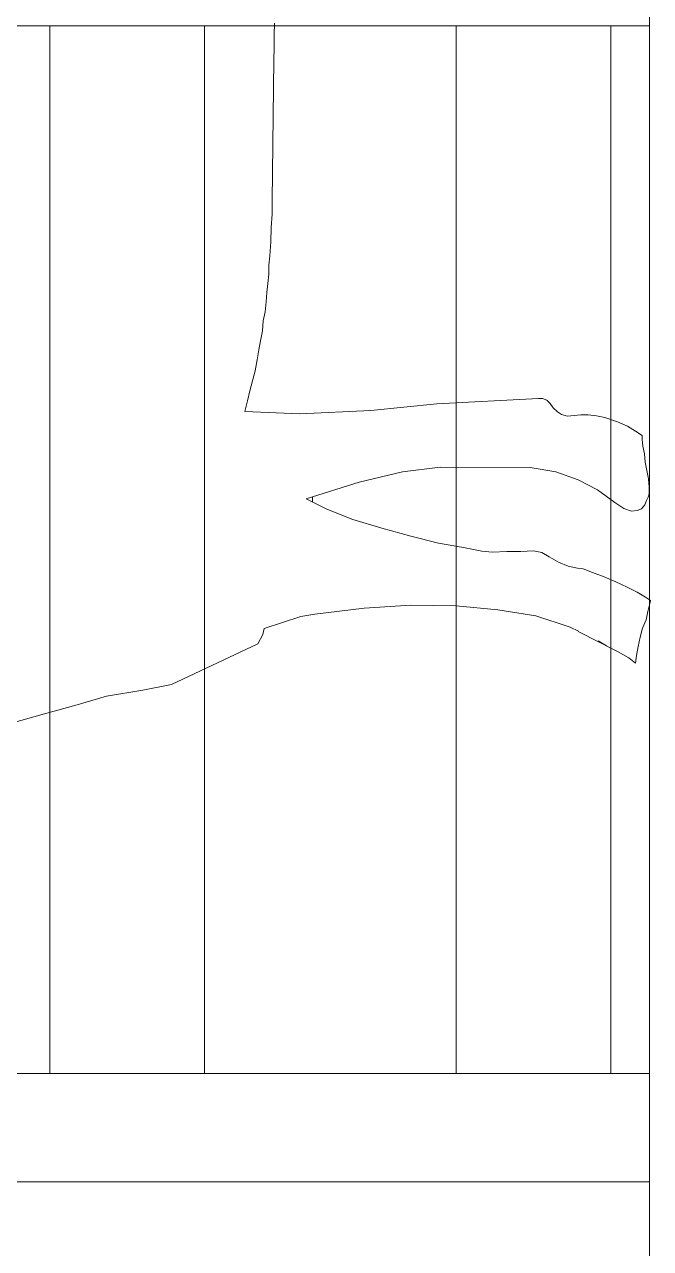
# Model space of a CAD drawing. Header units: millimetres. Extents: x 73 to 57768, y -40361 to 10065.
# Drawn here: x 2743.3 to 2824.2, y 1780.5 to 1938.9 of the extents above; entities that cross this region are included whole.
import ezdxf

# ---------------------------------------------------------------- set-up
doc = ezdxf.new("R2010")
doc.units = ezdxf.units.MM
doc.layers.add('pogled', color=7, linetype='Continuous', lineweight=5, true_color=0x8db1c3)

msp = doc.modelspace()

# ---------------------------------------------------------------- linework, layer by layer
at = {"layer": 'pogled'}
for p, q in [((2824.103, 5059.366), (2824.103, 1417.951)), ((2775.598, 1937.499), (2775.616, 1939.009)), ((2775.598, 1937.499), (2775.616, 1939.009)), ((2775.598, 1937.499), (2775.616, 1939.009)), ((2775.598, 1937.499), (2775.616, 1939.009)), ((2775.578, 1935.881), (2775.598, 1937.499)), ((2775.578, 1935.881), (2775.598, 1937.499)), ((2775.578, 1935.881), (2775.598, 1937.499)), ((2775.578, 1935.881), (2775.598, 1937.499)), ((2775.559, 1934.264), (2775.578, 1935.881)), ((2775.559, 1934.264), (2775.578, 1935.881)), ((2775.559, 1934.264), (2775.578, 1935.881)), ((2775.559, 1934.264), (2775.578, 1935.881)), ((2775.341, 1916.04), (2775.559, 1934.264)), ((2775.341, 1916.04), (2775.559, 1934.264)), ((2775.341, 1916.04), (2775.559, 1934.264)), ((2775.341, 1916.04), (2775.559, 1934.264)), ((2775.321, 1914.314), (2775.341, 1916.04)), ((2775.321, 1914.314), (2775.341, 1916.04)), ((2775.321, 1914.314), (2775.341, 1916.04)), ((2775.321, 1914.314), (2775.341, 1916.04)), ((2775.192, 1912.59), (2775.321, 1914.314)), ((2775.192, 1912.59), (2775.321, 1914.314)), ((2775.192, 1912.59), (2775.321, 1914.314)), ((2775.192, 1912.59), (2775.321, 1914.314)), ((2775.17, 1910.757), (2775.192, 1912.59)), ((2775.17, 1910.757), (2775.192, 1912.59)), ((2775.17, 1910.757), (2775.192, 1912.59)), ((2775.17, 1910.757), (2775.192, 1912.59)), ((2775.041, 1908.925), (2775.17, 1910.757)), ((2775.041, 1908.925), (2775.17, 1910.757)), ((2775.041, 1908.925), (2775.17, 1910.757)), ((2775.041, 1908.925), (2775.17, 1910.757)), ((2774.904, 1906.554), (2774.919, 1907.74)), ((2774.904, 1906.554), (2774.919, 1907.74)), ((2774.904, 1906.554), (2774.919, 1907.74)), ((2774.904, 1906.554), (2774.919, 1907.74)), ((2774.919, 1907.74), (2775.041, 1908.925)), ((2774.919, 1907.74), (2775.041, 1908.925)), ((2774.919, 1907.74), (2775.041, 1908.925)), ((2774.919, 1907.74), (2775.041, 1908.925)), ((2774.782, 1905.369), (2774.904, 1906.554)), ((2774.782, 1905.369), (2774.904, 1906.554)), ((2774.782, 1905.369), (2774.904, 1906.554)), ((2774.782, 1905.369), (2774.904, 1906.554)), ((2774.66, 1904.184), (2774.782, 1905.369)), ((2774.66, 1904.184), (2774.782, 1905.369)), ((2774.66, 1904.184), (2774.782, 1905.369)), ((2774.66, 1904.184), (2774.782, 1905.369)), ((2774.415, 1901.707), (2774.538, 1902.999)), ((2774.415, 1901.707), (2774.538, 1902.999)), ((2774.415, 1901.707), (2774.538, 1902.999)), ((2774.415, 1901.707), (2774.538, 1902.999)), ((2774.538, 1902.999), (2774.66, 1904.184)), ((2774.538, 1902.999), (2774.66, 1904.184)), ((2774.538, 1902.999), (2774.66, 1904.184)), ((2774.538, 1902.999), (2774.66, 1904.184)), ((2774.185, 1900.523), (2774.415, 1901.707)), ((2774.185, 1900.523), (2774.415, 1901.707)), ((2774.185, 1900.523), (2774.415, 1901.707)), ((2774.185, 1900.523), (2774.415, 1901.707)), ((2774.062, 1899.23), (2774.185, 1900.523)), ((2774.062, 1899.23), (2774.185, 1900.523)), ((2774.062, 1899.23), (2774.185, 1900.523)), ((2774.062, 1899.23), (2774.185, 1900.523)), ((2773.831, 1897.939), (2774.062, 1899.23)), ((2773.831, 1897.939), (2774.062, 1899.23)), ((2773.831, 1897.939), (2774.062, 1899.23)), ((2773.831, 1897.939), (2774.062, 1899.23)), ((2773.37, 1895.464), (2773.601, 1896.755)), ((2773.37, 1895.464), (2773.601, 1896.755)), ((2773.37, 1895.464), (2773.601, 1896.755)), ((2773.37, 1895.464), (2773.601, 1896.755)), ((2773.601, 1896.755), (2773.831, 1897.939)), ((2773.601, 1896.755), (2773.831, 1897.939)), ((2773.601, 1896.755), (2773.831, 1897.939)), ((2773.601, 1896.755), (2773.831, 1897.939)), ((2773.137, 1894.064), (2773.37, 1895.464)), ((2773.137, 1894.064), (2773.37, 1895.464)), ((2773.137, 1894.064), (2773.37, 1895.464)), ((2773.137, 1894.064), (2773.37, 1895.464)), ((2772.798, 1892.774), (2773.137, 1894.064)), ((2772.798, 1892.774), (2773.137, 1894.064)), ((2772.798, 1892.774), (2773.137, 1894.064)), ((2772.798, 1892.774), (2773.137, 1894.064)), ((2772.459, 1891.484), (2772.798, 1892.774)), ((2772.459, 1891.484), (2772.798, 1892.774)), ((2772.459, 1891.484), (2772.798, 1892.774)), ((2772.459, 1891.484), (2772.798, 1892.774)), ((2772.12, 1890.194), (2772.459, 1891.484)), ((2772.12, 1890.194), (2772.459, 1891.484)), ((2772.12, 1890.194), (2772.459, 1891.484)), ((2772.12, 1890.194), (2772.459, 1891.484)), ((2809.738, 1890.499), (2796.598, 1889.794)), ((2809.738, 1890.499), (2796.598, 1889.794)), ((2809.738, 1890.499), (2796.598, 1889.794)), ((2809.738, 1890.499), (2796.598, 1889.794)), ((2810.278, 1890.493), (2809.738, 1890.499)), ((2810.278, 1890.493), (2809.738, 1890.499)), ((2810.278, 1890.493), (2809.738, 1890.499)), ((2810.278, 1890.493), (2809.738, 1890.499)), ((2810.814, 1890.271), (2810.278, 1890.493)), ((2810.814, 1890.271), (2810.278, 1890.493)), ((2810.814, 1890.271), (2810.278, 1890.493)), ((2810.814, 1890.271), (2810.278, 1890.493)), ((2811.24, 1889.834), (2810.814, 1890.271)), ((2811.24, 1889.834), (2810.814, 1890.271)), ((2811.24, 1889.834), (2810.814, 1890.271)), ((2811.24, 1889.834), (2810.814, 1890.271)), ((2771.78, 1888.796), (2772.12, 1890.194)), ((2771.78, 1888.796), (2772.12, 1890.194)), ((2771.78, 1888.796), (2772.12, 1890.194)), ((2771.78, 1888.796), (2772.12, 1890.194)), ((2778.895, 1888.495), (2771.78, 1888.796)), ((2778.895, 1888.495), (2771.78, 1888.796)), ((2778.895, 1888.495), (2771.78, 1888.796)), ((2778.895, 1888.495), (2771.78, 1888.796)), ((2788.067, 1888.925), (2778.895, 1888.495)), ((2788.067, 1888.925), (2778.895, 1888.495)), ((2788.067, 1888.925), (2778.895, 1888.495)), ((2788.067, 1888.925), (2778.895, 1888.495)), ((2796.598, 1889.794), (2788.067, 1888.925)), ((2796.598, 1889.794), (2788.067, 1888.925)), ((2796.598, 1889.794), (2788.067, 1888.925)), ((2796.598, 1889.794), (2788.067, 1888.925)), ((2811.665, 1889.29), (2811.24, 1889.834)), ((2811.665, 1889.29), (2811.24, 1889.834)), ((2811.665, 1889.29), (2811.24, 1889.834)), ((2811.665, 1889.29), (2811.24, 1889.834)), ((2812.198, 1888.744), (2811.665, 1889.29)), ((2812.198, 1888.744), (2811.665, 1889.29)), ((2812.198, 1888.744), (2811.665, 1889.29)), ((2812.198, 1888.744), (2811.665, 1889.29)), ((2812.733, 1888.414), (2812.198, 1888.744)), ((2812.733, 1888.414), (2812.198, 1888.744)), ((2812.733, 1888.414), (2812.198, 1888.744)), ((2812.733, 1888.414), (2812.198, 1888.744)), ((2813.486, 1888.19), (2812.733, 1888.414)), ((2813.486, 1888.19), (2812.733, 1888.414)), ((2813.486, 1888.19), (2812.733, 1888.414)), ((2813.486, 1888.19), (2812.733, 1888.414)), ((2814.35, 1888.287), (2813.486, 1888.19)), ((2814.35, 1888.287), (2813.486, 1888.19)), ((2814.35, 1888.287), (2813.486, 1888.19)), ((2814.35, 1888.287), (2813.486, 1888.19)), ((2815.214, 1888.385), (2814.35, 1888.287)), ((2815.214, 1888.385), (2814.35, 1888.287)), ((2815.214, 1888.385), (2814.35, 1888.287)), ((2815.214, 1888.385), (2814.35, 1888.287)), ((2816.184, 1888.373), (2815.214, 1888.385)), ((2816.184, 1888.373), (2815.214, 1888.385)), ((2816.184, 1888.373), (2815.214, 1888.385)), ((2816.184, 1888.373), (2815.214, 1888.385)), ((2817.261, 1888.252), (2816.184, 1888.373)), ((2817.261, 1888.252), (2816.184, 1888.373)), ((2817.261, 1888.252), (2816.184, 1888.373)), ((2817.261, 1888.252), (2816.184, 1888.373)), ((2818.337, 1888.024), (2817.261, 1888.252)), ((2818.337, 1888.024), (2817.261, 1888.252)), ((2818.337, 1888.024), (2817.261, 1888.252)), ((2818.337, 1888.024), (2817.261, 1888.252)), ((2819.948, 1887.465), (2818.337, 1888.024)), ((2819.948, 1887.465), (2818.337, 1888.024)), ((2819.948, 1887.465), (2818.337, 1888.024)), ((2819.948, 1887.465), (2818.337, 1888.024)), ((2821.236, 1886.911), (2819.948, 1887.465)), ((2821.236, 1886.911), (2819.948, 1887.465)), ((2821.236, 1886.911), (2819.948, 1887.465)), ((2821.236, 1886.911), (2819.948, 1887.465)), ((2822.306, 1886.251), (2821.236, 1886.911)), ((2822.306, 1886.251), (2821.236, 1886.911)), ((2822.306, 1886.251), (2821.236, 1886.911)), ((2822.306, 1886.251), (2821.236, 1886.911)), ((2823.162, 1885.701), (2822.306, 1886.251)), ((2823.162, 1885.701), (2822.306, 1886.251)), ((2823.162, 1885.701), (2822.306, 1886.251)), ((2823.162, 1885.701), (2822.306, 1886.251)), ((2823.156, 1885.162), (2823.162, 1885.701)), ((2823.156, 1885.162), (2823.162, 1885.701)), ((2823.156, 1885.162), (2823.162, 1885.701)), ((2823.156, 1885.162), (2823.162, 1885.701)), ((2823.254, 1884.298), (2823.156, 1885.162)), ((2823.254, 1884.298), (2823.156, 1885.162)), ((2823.254, 1884.298), (2823.156, 1885.162)), ((2823.254, 1884.298), (2823.156, 1885.162)), ((2823.458, 1883.325), (2823.254, 1884.298)), ((2823.458, 1883.325), (2823.254, 1884.298)), ((2823.458, 1883.325), (2823.254, 1884.298)), ((2823.458, 1883.325), (2823.254, 1884.298)), ((2823.553, 1882.245), (2823.458, 1883.325)), ((2823.553, 1882.245), (2823.458, 1883.325)), ((2823.553, 1882.245), (2823.458, 1883.325)), ((2823.553, 1882.245), (2823.458, 1883.325)), ((2786.554, 1879.668), (2792.179, 1881.003)), ((2786.554, 1879.668), (2792.179, 1881.003)), ((2786.554, 1879.668), (2792.179, 1881.003)), ((2786.554, 1879.668), (2792.179, 1881.003)), ((2792.179, 1881.003), (2797.039, 1881.592)), ((2792.179, 1881.003), (2797.039, 1881.592)), ((2792.179, 1881.003), (2797.039, 1881.592)), ((2792.179, 1881.003), (2797.039, 1881.592)), ((2797.039, 1881.592), (2808.661, 1881.561)), ((2797.039, 1881.592), (2808.661, 1881.561)), ((2797.039, 1881.592), (2808.661, 1881.561)), ((2797.039, 1881.592), (2808.661, 1881.561)), ((2808.661, 1881.561), (2811.997, 1880.981)), ((2808.661, 1881.561), (2811.997, 1880.981)), ((2808.661, 1881.561), (2811.997, 1880.981)), ((2808.661, 1881.561), (2811.997, 1880.981)), ((2811.997, 1880.981), (2814.897, 1879.976)), ((2811.997, 1880.981), (2814.897, 1879.976)), ((2811.997, 1880.981), (2814.897, 1879.976)), ((2811.997, 1880.981), (2814.897, 1879.976)), ((2823.755, 1881.164), (2823.553, 1882.245)), ((2823.755, 1881.164), (2823.553, 1882.245)), ((2823.755, 1881.164), (2823.553, 1882.245)), ((2823.755, 1881.164), (2823.553, 1882.245)), ((2823.958, 1880.083), (2823.755, 1881.164)), ((2823.958, 1880.083), (2823.755, 1881.164)), ((2823.958, 1880.083), (2823.755, 1881.164)), ((2823.958, 1880.083), (2823.755, 1881.164)), ((2779.734, 1877.484), (2786.554, 1879.668)), ((2779.734, 1877.484), (2786.554, 1879.668)), ((2779.734, 1877.484), (2786.554, 1879.668)), ((2779.734, 1877.484), (2786.554, 1879.668)), ((2814.897, 1879.976), (2817.362, 1878.652)), ((2814.897, 1879.976), (2817.362, 1878.652)), ((2814.897, 1879.976), (2817.362, 1878.652)), ((2814.897, 1879.976), (2817.362, 1878.652)), ((2824.053, 1879.004), (2823.958, 1880.083)), ((2824.053, 1879.004), (2823.958, 1880.083)), ((2824.053, 1879.004), (2823.958, 1880.083)), ((2824.053, 1879.004), (2823.958, 1880.083)), ((2780.526, 1877.738), (2780.541, 1877.085)), ((2780.526, 1877.738), (2780.541, 1877.085)), ((2780.526, 1877.738), (2780.541, 1877.085)), ((2780.526, 1877.738), (2780.541, 1877.085)), ((2817.362, 1878.652), (2819.607, 1877.008)), ((2817.362, 1878.652), (2819.607, 1877.008)), ((2817.362, 1878.652), (2819.607, 1877.008)), ((2817.362, 1878.652), (2819.607, 1877.008)), ((2823.709, 1877.282), (2823.93, 1877.711)), ((2823.709, 1877.282), (2823.93, 1877.711)), ((2823.709, 1877.282), (2823.93, 1877.711)), ((2823.709, 1877.282), (2823.93, 1877.711)), ((2823.93, 1877.711), (2824.043, 1878.141)), ((2823.93, 1877.711), (2824.043, 1878.141)), ((2823.93, 1877.711), (2824.043, 1878.141)), ((2823.93, 1877.711), (2824.043, 1878.141)), ((2824.043, 1878.141), (2824.053, 1879.004)), ((2824.043, 1878.141), (2824.053, 1879.004)), ((2824.043, 1878.141), (2824.053, 1879.004)), ((2824.043, 1878.141), (2824.053, 1879.004)), ((2782.414, 1876.158), (2779.734, 1877.484)), ((2782.414, 1876.158), (2779.734, 1877.484)), ((2782.414, 1876.158), (2779.734, 1877.484)), ((2782.414, 1876.158), (2779.734, 1877.484)), ((2785.742, 1874.824), (2782.414, 1876.158)), ((2785.742, 1874.824), (2782.414, 1876.158)), ((2785.742, 1874.824), (2782.414, 1876.158)), ((2785.742, 1874.824), (2782.414, 1876.158)), ((2819.607, 1877.008), (2820.784, 1876.239)), ((2819.607, 1877.008), (2820.784, 1876.239)), ((2819.607, 1877.008), (2820.784, 1876.239)), ((2819.607, 1877.008), (2820.784, 1876.239)), ((2820.784, 1876.239), (2821.751, 1875.904)), ((2820.784, 1876.239), (2821.751, 1875.904)), ((2820.784, 1876.239), (2821.751, 1875.904)), ((2820.784, 1876.239), (2821.751, 1875.904)), ((2821.751, 1875.904), (2822.507, 1876.003)), ((2821.751, 1875.904), (2822.507, 1876.003)), ((2821.751, 1875.904), (2822.507, 1876.003)), ((2821.751, 1875.904), (2822.507, 1876.003)), ((2822.507, 1876.003), (2823.049, 1876.212)), ((2822.507, 1876.003), (2823.049, 1876.212)), ((2822.507, 1876.003), (2823.049, 1876.212)), ((2822.507, 1876.003), (2823.049, 1876.212)), ((2823.049, 1876.212), (2823.487, 1876.746)), ((2823.049, 1876.212), (2823.487, 1876.746)), ((2823.049, 1876.212), (2823.487, 1876.746)), ((2823.049, 1876.212), (2823.487, 1876.746)), ((2823.487, 1876.746), (2823.709, 1877.282)), ((2823.487, 1876.746), (2823.709, 1877.282)), ((2823.487, 1876.746), (2823.709, 1877.282)), ((2823.487, 1876.746), (2823.709, 1877.282)), ((2789.503, 1873.701), (2785.742, 1874.824)), ((2789.503, 1873.701), (2785.742, 1874.824)), ((2789.503, 1873.701), (2785.742, 1874.824)), ((2789.503, 1873.701), (2785.742, 1874.824)), ((2793.266, 1872.685), (2789.503, 1873.701)), ((2793.266, 1872.685), (2789.503, 1873.701)), ((2793.266, 1872.685), (2789.503, 1873.701)), ((2793.266, 1872.685), (2789.503, 1873.701)), ((2796.814, 1871.78), (2793.266, 1872.685)), ((2796.814, 1871.78), (2793.266, 1872.685)), ((2796.814, 1871.78), (2793.266, 1872.685)), ((2796.814, 1871.78), (2793.266, 1872.685)), ((2800.042, 1871.202), (2796.814, 1871.78)), ((2800.042, 1871.202), (2796.814, 1871.78)), ((2800.042, 1871.202), (2796.814, 1871.78)), ((2800.042, 1871.202), (2796.814, 1871.78)), ((2802.41, 1870.742), (2800.042, 1871.202)), ((2802.41, 1870.742), (2800.042, 1871.202)), ((2802.41, 1870.742), (2800.042, 1871.202)), ((2802.41, 1870.742), (2800.042, 1871.202)), ((2803.81, 1870.618), (2802.41, 1870.742)), ((2803.81, 1870.618), (2802.41, 1870.742)), ((2803.81, 1870.618), (2802.41, 1870.742)), ((2803.81, 1870.618), (2802.41, 1870.742)), ((2805.645, 1870.704), (2803.81, 1870.618)), ((2805.645, 1870.704), (2803.81, 1870.618)), ((2805.645, 1870.704), (2803.81, 1870.618)), ((2805.645, 1870.704), (2803.81, 1870.618)), ((2807.478, 1870.682), (2805.645, 1870.704)), ((2807.478, 1870.682), (2805.645, 1870.704)), ((2807.478, 1870.682), (2805.645, 1870.704)), ((2807.478, 1870.682), (2805.645, 1870.704)), ((2809.097, 1870.77), (2807.478, 1870.682)), ((2809.097, 1870.77), (2807.478, 1870.682)), ((2809.097, 1870.77), (2807.478, 1870.682)), ((2809.097, 1870.77), (2807.478, 1870.682)), ((2810.173, 1870.542), (2809.097, 1870.77)), ((2810.173, 1870.542), (2809.097, 1870.77)), ((2810.173, 1870.542), (2809.097, 1870.77)), ((2810.173, 1870.542), (2809.097, 1870.77)), ((2811.137, 1869.991), (2810.173, 1870.542)), ((2811.137, 1869.991), (2810.173, 1870.542)), ((2811.137, 1869.991), (2810.173, 1870.542)), ((2811.137, 1869.991), (2810.173, 1870.542)), ((2812.315, 1869.33), (2811.137, 1869.991)), ((2812.315, 1869.33), (2811.137, 1869.991)), ((2812.315, 1869.33), (2811.137, 1869.991)), ((2812.315, 1869.33), (2811.137, 1869.991)), ((2813.603, 1868.775), (2812.315, 1869.33)), ((2813.603, 1868.775), (2812.315, 1869.33)), ((2813.603, 1868.775), (2812.315, 1869.33)), ((2813.603, 1868.775), (2812.315, 1869.33)), ((2814.786, 1868.545), (2813.603, 1868.775)), ((2814.786, 1868.545), (2813.603, 1868.775)), ((2814.786, 1868.545), (2813.603, 1868.775)), ((2814.786, 1868.545), (2813.603, 1868.775)), ((2815.54, 1868.428), (2814.786, 1868.545)), ((2815.54, 1868.428), (2814.786, 1868.545)), ((2815.54, 1868.428), (2814.786, 1868.545)), ((2815.54, 1868.428), (2814.786, 1868.545)), ((2816.721, 1867.983), (2815.54, 1868.428)), ((2816.721, 1867.983), (2815.54, 1868.428)), ((2816.721, 1867.983), (2815.54, 1868.428)), ((2816.721, 1867.983), (2815.54, 1868.428)), ((2818.224, 1867.426), (2816.721, 1867.983)), ((2818.224, 1867.426), (2816.721, 1867.983)), ((2818.224, 1867.426), (2816.721, 1867.983)), ((2818.224, 1867.426), (2816.721, 1867.983)), ((2819.726, 1866.761), (2818.224, 1867.426)), ((2819.726, 1866.761), (2818.224, 1867.426)), ((2819.726, 1866.761), (2818.224, 1867.426)), ((2819.726, 1866.761), (2818.224, 1867.426)), ((2821.228, 1866.096), (2819.726, 1866.761)), ((2821.228, 1866.096), (2819.726, 1866.761)), ((2821.228, 1866.096), (2819.726, 1866.761)), ((2821.228, 1866.096), (2819.726, 1866.761)), ((2822.514, 1865.433), (2821.228, 1866.096)), ((2822.514, 1865.433), (2821.228, 1866.096)), ((2822.514, 1865.433), (2821.228, 1866.096)), ((2822.514, 1865.433), (2821.228, 1866.096)), ((2823.585, 1864.773), (2822.514, 1865.433)), ((2823.585, 1864.773), (2822.514, 1865.433)), ((2823.585, 1864.773), (2822.514, 1865.433)), ((2823.585, 1864.773), (2822.514, 1865.433)), ((2780.85, 1862.588), (2787.222, 1863.374)), ((2780.85, 1862.588), (2787.222, 1863.374)), ((2780.85, 1862.588), (2787.222, 1863.374)), ((2780.85, 1862.588), (2787.222, 1863.374)), ((2787.222, 1863.374), (2793.266, 1863.733)), ((2787.222, 1863.374), (2793.266, 1863.733)), ((2787.222, 1863.374), (2793.266, 1863.733)), ((2787.222, 1863.374), (2793.266, 1863.733)), ((2793.266, 1863.733), (2799.09, 1863.664)), ((2793.266, 1863.733), (2799.09, 1863.664)), ((2793.266, 1863.733), (2799.09, 1863.664)), ((2793.266, 1863.733), (2799.09, 1863.664)), ((2799.09, 1863.664), (2804.476, 1863.168)), ((2799.09, 1863.664), (2804.476, 1863.168)), ((2799.09, 1863.664), (2804.476, 1863.168)), ((2799.09, 1863.664), (2804.476, 1863.168)), ((2824.227, 1864.334), (2823.585, 1864.773)), ((2824.227, 1864.334), (2823.585, 1864.773)), ((2824.227, 1864.334), (2823.585, 1864.773)), ((2824.227, 1864.334), (2823.585, 1864.773)), ((2823.887, 1862.936), (2824.112, 1863.796)), ((2823.887, 1862.936), (2824.112, 1863.796)), ((2823.887, 1862.936), (2824.112, 1863.796)), ((2823.887, 1862.936), (2824.112, 1863.796)), ((2824.112, 1863.796), (2824.227, 1864.334)), ((2824.112, 1863.796), (2824.227, 1864.334)), ((2824.112, 1863.796), (2824.227, 1864.334)), ((2824.112, 1863.796), (2824.227, 1864.334)), ((2774.297, 1860.714), (2779.048, 1862.274)), ((2774.297, 1860.714), (2779.048, 1862.274)), ((2774.297, 1860.714), (2779.048, 1862.274)), ((2774.297, 1860.714), (2779.048, 1862.274)), ((2779.048, 1862.274), (2780.85, 1862.588)), ((2779.048, 1862.274), (2780.85, 1862.588)), ((2779.048, 1862.274), (2780.85, 1862.588)), ((2779.048, 1862.274), (2780.85, 1862.588)), ((2804.476, 1863.168), (2809.428, 1862.354)), ((2804.476, 1863.168), (2809.428, 1862.354)), ((2804.476, 1863.168), (2809.428, 1862.354)), ((2804.476, 1863.168), (2809.428, 1862.354)), ((2809.428, 1862.354), (2813.832, 1860.899)), ((2809.428, 1862.354), (2813.832, 1860.899)), ((2809.428, 1862.354), (2813.832, 1860.899)), ((2809.428, 1862.354), (2813.832, 1860.899)), ((2823.214, 1860.787), (2823.658, 1861.86)), ((2823.214, 1860.787), (2823.658, 1861.86)), ((2823.214, 1860.787), (2823.658, 1861.86)), ((2823.214, 1860.787), (2823.658, 1861.86)), ((2823.658, 1861.86), (2823.887, 1862.936)), ((2823.658, 1861.86), (2823.887, 1862.936)), ((2823.658, 1861.86), (2823.887, 1862.936)), ((2823.658, 1861.86), (2823.887, 1862.936)), ((2774.132, 1859.972), (2774.297, 1860.714)), ((2774.132, 1859.972), (2774.297, 1860.714)), ((2774.132, 1859.972), (2774.297, 1860.714)), ((2774.132, 1859.972), (2774.297, 1860.714)), ((2813.832, 1860.899), (2814.902, 1860.38)), ((2813.832, 1860.899), (2814.902, 1860.38)), ((2813.832, 1860.899), (2814.902, 1860.38)), ((2813.832, 1860.899), (2814.902, 1860.38)), ((2814.898, 1860.35), (2820.049, 1857.697)), ((2814.898, 1860.35), (2820.049, 1857.697)), ((2814.898, 1860.35), (2820.049, 1857.697)), ((2814.898, 1860.35), (2820.049, 1857.697)), ((2822.876, 1859.605), (2823.214, 1860.787)), ((2822.876, 1859.605), (2823.214, 1860.787)), ((2822.876, 1859.605), (2823.214, 1860.787)), ((2822.876, 1859.605), (2823.214, 1860.787)), ((2773.463, 1858.765), (2762.302, 1853.508)), ((2773.463, 1858.765), (2762.302, 1853.508)), ((2773.463, 1858.765), (2762.302, 1853.508)), ((2773.463, 1858.765), (2762.302, 1853.508)), ((2773.463, 1858.765), (2774.132, 1859.972)), ((2773.463, 1858.765), (2774.132, 1859.972)), ((2773.463, 1858.765), (2774.132, 1859.972)), ((2773.463, 1858.765), (2774.132, 1859.972)), ((2817.478, 1859.13), (2818.548, 1858.47)), ((2817.478, 1859.13), (2818.548, 1858.47)), ((2817.478, 1859.13), (2818.548, 1858.47)), ((2817.478, 1859.13), (2818.548, 1858.47)), ((2822.646, 1858.421), (2822.876, 1859.605)), ((2822.646, 1858.421), (2822.876, 1859.605)), ((2822.646, 1858.421), (2822.876, 1859.605)), ((2822.646, 1858.421), (2822.876, 1859.605)), ((2820.049, 1857.697), (2821.442, 1856.926)), ((2820.049, 1857.697), (2821.442, 1856.926)), ((2820.049, 1857.697), (2821.442, 1856.926)), ((2820.049, 1857.697), (2821.442, 1856.926)), ((2822.297, 1856.268), (2822.416, 1857.238)), ((2822.297, 1856.268), (2822.416, 1857.238)), ((2822.297, 1856.268), (2822.416, 1857.238)), ((2822.297, 1856.268), (2822.416, 1857.238)), ((2822.416, 1857.238), (2822.646, 1858.421)), ((2822.416, 1857.238), (2822.646, 1858.421)), ((2822.416, 1857.238), (2822.646, 1858.421)), ((2822.416, 1857.238), (2822.646, 1858.421)), ((2821.442, 1856.926), (2822.297, 1856.268)), ((2821.442, 1856.926), (2822.297, 1856.268)), ((2821.442, 1856.926), (2822.297, 1856.268)), ((2821.442, 1856.926), (2822.297, 1856.268)), ((2753.916, 1851.984), (2758.597, 1852.754)), ((2753.916, 1851.984), (2758.597, 1852.754)), ((2753.916, 1851.984), (2758.597, 1852.754)), ((2753.916, 1851.984), (2758.597, 1852.754)), ((2758.597, 1852.754), (2762.302, 1853.508)), ((2758.597, 1852.754), (2762.302, 1853.508)), ((2758.597, 1852.754), (2762.302, 1853.508)), ((2758.597, 1852.754), (2762.302, 1853.508)), ((2745.908, 1849.707), (2750.128, 1850.843)), ((2745.908, 1849.707), (2750.128, 1850.843)), ((2745.908, 1849.707), (2750.128, 1850.843)), ((2745.908, 1849.707), (2750.128, 1850.843)), ((2750.128, 1850.843), (2753.916, 1851.984)), ((2750.128, 1850.843), (2753.916, 1851.984)), ((2750.128, 1850.843), (2753.916, 1851.984)), ((2750.128, 1850.843), (2753.916, 1851.984)), ((2741.471, 1848.466), (2745.908, 1849.707)), ((2741.471, 1848.466), (2745.908, 1849.707)), ((2741.471, 1848.466), (2745.908, 1849.707)), ((2741.471, 1848.466), (2745.908, 1849.707))]:
    msp.add_line(p, q, dxfattribs=at)
at = {"layer": 'pogled', "ltscale": 5}
msp.add_lwpolyline([(2824.103, 2349.181), (2824.103, 1789.181), (2824.103, 1541.923)], dxfattribs=at)
at = {"layer": 'pogled'}
for points in [[(2824.103, 1938.695), (2824.103, 1952.695)], [(2824.103, 1938.695), (2689.103, 1938.695)], [(2746.603, 1803.181), (2746.603, 1938.695)], [(2766.603, 1803.181), (2766.603, 1938.695)], [(2799.103, 1803.181), (2799.103, 1938.695)], [(2819.103, 1803.181), (2819.103, 1938.695)], [(2819.103, 1912.695), (2819.103, 1938.695)], [(2824.103, 1803.181), (2689.103, 1803.181)], [(2824.103, 1789.181), (2689.103, 1789.181)]]:
    msp.add_lwpolyline(points, dxfattribs=at)

doc.saveas('drawing.dxf')
